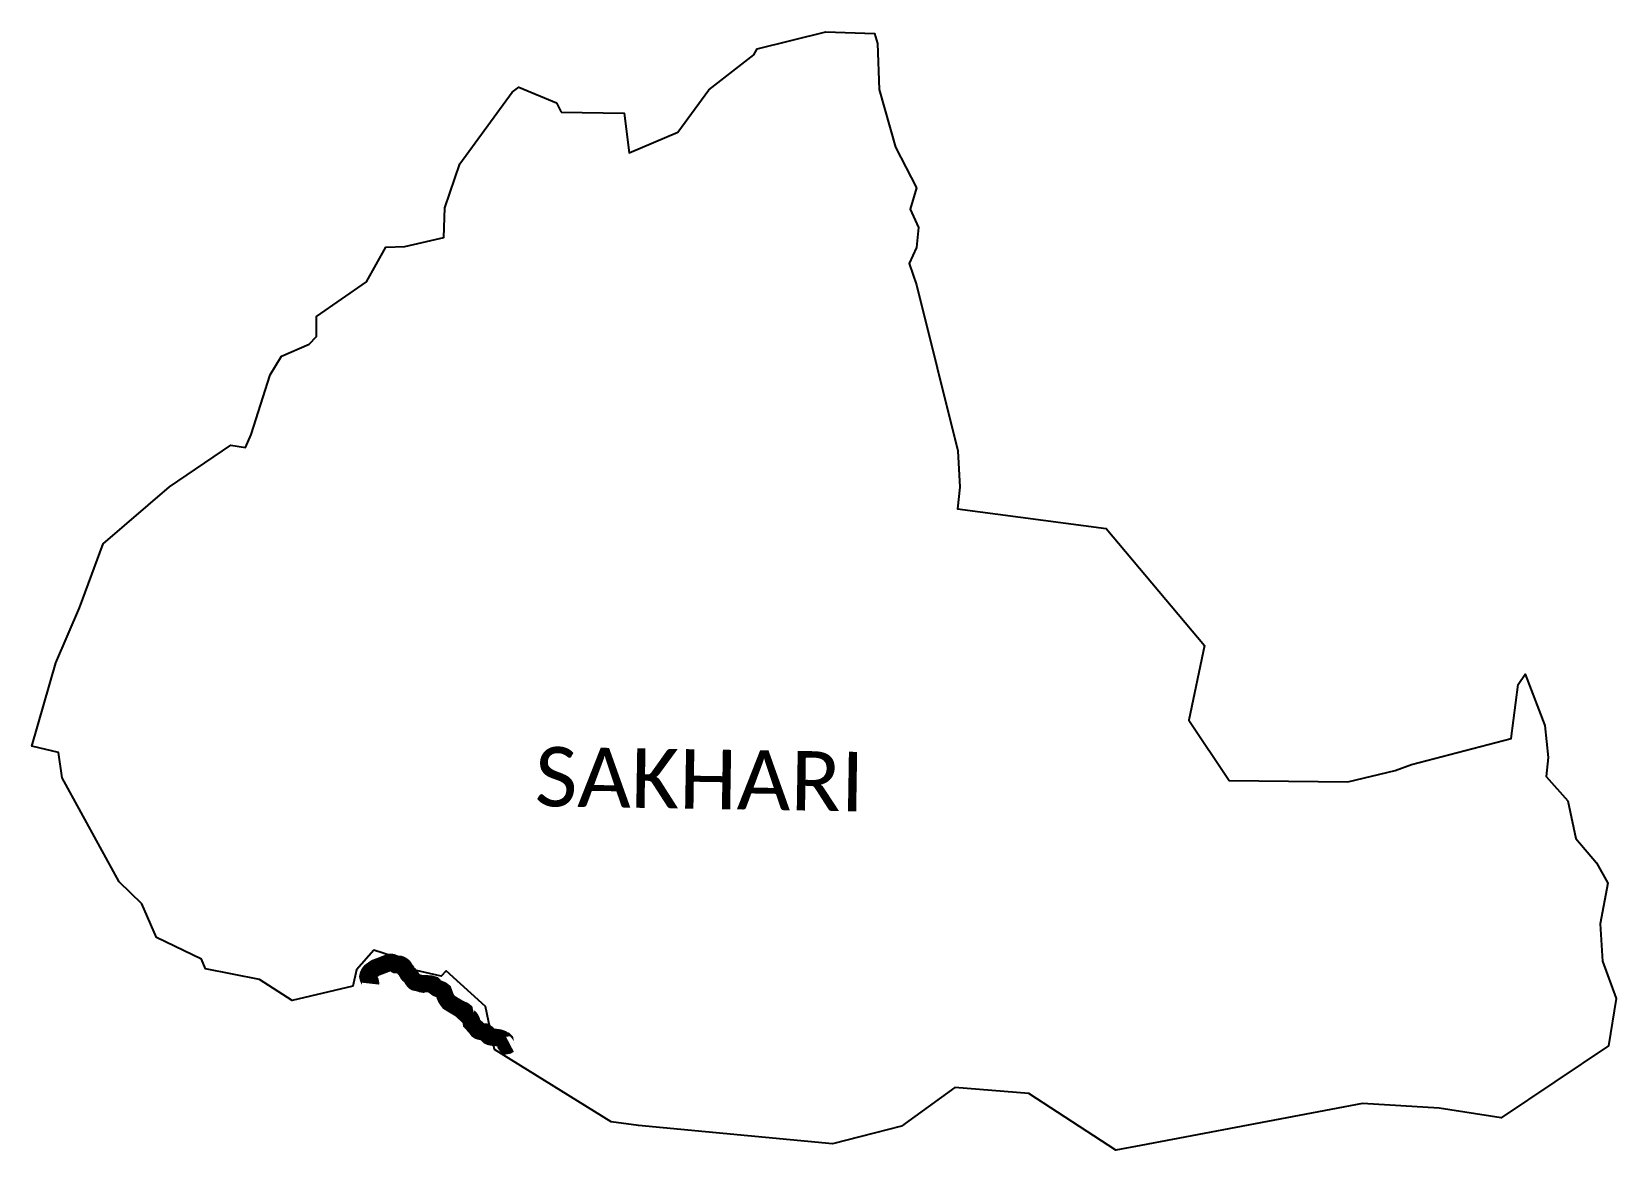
# Model space of a CAD drawing. Header units: metres. Extents: x 291882 to 296460, y 1983505 to 1986737.
import ezdxf

# ---------------------------------------------------------------- set-up
doc = ezdxf.new("R2010")
doc.units = ezdxf.units.M
for name, color, linetype in [('NATURALLY PROTECTED', 3, 'Continuous'), ('village', 3, 'Continuous'), ('VILLAGE NAME', 250, 'Continuous')]:
    doc.layers.add(name, color=color, linetype=linetype)
doc.styles.get("Standard").update_dxf_attribs({"font": 'calibri.ttf'})

msp = doc.modelspace()

# ---------------------------------------------------------------- linework, layer by layer
at = {"layer": 'NATURALLY PROTECTED', "color": 116, "true_color": 0x136734, "const_width": 50, "flags": 128}
msp.add_lwpolyline([(292860.9, 1983986.8), (292861, 1983987.7), (292860.1, 1983992.5), (292857.8, 1983996), (292855.5, 1983999.5), (292853.9, 1984003.5), (292853.1, 1984007.3), (292854.3, 1984012.5), (292856.6, 1984017.2), (292859.9, 1984021.7), (292866.6, 1984026.5), (292876, 1984032.9), (292886.5, 1984036.6), (292894, 1984039.5), (292901.7, 1984042.6), (292908, 1984045), (292913.2, 1984047.2), (292918.4, 1984048.4), (292923.4, 1984048), (292928, 1984046.2), (292931.3, 1984043), (292933.9, 1984041.6), (292937.4, 1984041.4), (292941.5, 1984042.3), (292945.1, 1984042.6), (292948.4, 1984041.4), (292952.9, 1984038.8), (292956.6, 1984035.4), (292958.3, 1984033.1), (292958.9, 1984031.1), (292959.4, 1984029.4), (292960.9, 1984027.7), (292962.8, 1984026), (292964.7, 1984023.7), (292966, 1984020.3), (292967.1, 1984018.2), (292968.7, 1984015.1), (292970.3, 1984013.2), (292972.2, 1984011.7), (292975.2, 1984010.5), (292977.2, 1984008.2), (292978.8, 1984005.6), (292980.7, 1984001.7), (292982.9, 1983998), (292984.9, 1983995.8), (292986.1, 1983993.8), (292987.7, 1983992.2), (292989.8, 1983991), (292993.1, 1983990.3), (292996.9, 1983989.6), (293002.1, 1983988.4), (293007.9, 1983986.3), (293012, 1983985.6), (293014.8, 1983986.6), (293024.3, 1983986.4), (293034.4, 1983985.8), (293042.4, 1983983.4), (293047.3, 1983977.8), (293052.5, 1983973.9), (293059.8, 1983971.1), (293066.7, 1983968.2), (293071.6, 1983964.3), (293074.3, 1983957.1), (293076.1, 1983950.8), (293078.9, 1983944.8), (293082.7, 1983938.9), (293086.9, 1983933.2), (293098.5, 1983925.9), (293117.6, 1983914.7), (293127.3, 1983910.3), (293129.9, 1983909.3), (293132.5, 1983907.2), (293133.1, 1983904.6), (293132.3, 1983902.2), (293139.5, 1983895.7), (293146.8, 1983888.7), (293150, 1983885.1), (293151.8, 1983881.2), (293151.7, 1983876.9), (293152, 1983874.3), (293156.3, 1983869.8), (293160.2, 1983864.7), (293166.3, 1983859.2), (293168, 1983855.8), (293170.4, 1983852.4), (293173.7, 1983850.3), (293178.5, 1983848.9), (293185.1, 1983847.8), (293190.9, 1983847.3), (293194.6, 1983845.2), (293197.7, 1983842.9), (293200.5, 1983839.7), (293201, 1983836.7), (293202.6, 1983835.2), (293206.1, 1983833.6), (293210.1, 1983832.7), (293215.1, 1983831.9), (293220.9, 1983831.5), (293227.4, 1983830.8), (293232.1, 1983830.2), (293237.3, 1983828.3), (293240.8, 1983827.1), (293243.2, 1983825.3), (293245.2, 1983823.3), (293248.4, 1983822.7), (293249.8, 1983821.4), (293250.3, 1983819.2), (293250.9, 1983816.7), (293251.1, 1983813.9), (293251.7, 1983810.3), (293253.8, 1983807.8), (293257.3, 1983808.4), (293261.2, 1983810.9), (293263.5, 1983812.1)], dxfattribs=at)
at = {"layer": 'village', "flags": 128}
msp.add_lwpolyline([(293398.4, 1986531), (293411.7, 1986504.4)], dxfattribs=at)
at = {"layer": 'village', "color": 3, "true_color": 0x00ff00}
for points in [[(293411.7, 1986504.4, 0), (293593.7, 1986501.5, 0), (293608.5, 1986387, 0), (293748.9, 1986446.4, 0), (293838.1, 1986569.1, 0), (293968.7, 1986669.8, 0), (293978.2, 1986686.9, 0), (294176.5, 1986736.7, 0), (294316.6, 1986731.6, 0), (294325.3, 1986702.2, 0), (294330.8, 1986569.8, 0), (294378.1, 1986403.5, 0), (294438, 1986285.3, 0), (294420.2, 1986224.1, 0), (294444, 1986170.8, 0), (294438.3, 1986113.7, 0), (294416.7, 1986067.2, 0), (294438.8, 1986005.7, 0), (294558, 1985525.5, 0), (294563.2, 1985420.8, 0), (294556.6, 1985358.4, 0), (294986.1, 1985301.4, 0), (295270, 1984963.9, 0), (295224.8, 1984747.6, 0), (295341.3, 1984573.9, 0), (295685, 1984569.8, 0), (295821.2, 1984602, 0), (295868.7, 1984620.2, 0), (296156.7, 1984695, 0), (296176.3, 1984850.7, 0), (296196.6, 1984880.8, 0), (296254, 1984732.6, 0), (296263.6, 1984640, 0), (296258, 1984584.7, 0), (296320, 1984514.8, 0), (296343.2, 1984406.3, 0), (296403.2, 1984335.7, 0), (296435.6, 1984276.6, 0), (296413.4, 1984159.5, 0), (296420.7, 1984051.9, 0)], [(296420.7, 1984051.9, 0), (296460.3, 1983943.9, 0), (296437.7, 1983806.8, 0), (296127.2, 1983599.4, 0), (295948.5, 1983626.9, 0), (295727.2, 1983640.5, 0), (295086.8, 1983519, 0), (295014.6, 1983505.3, 0), (294762.9, 1983669, 0), (294549.4, 1983686.6, 0), (294395.2, 1983574.7, 0), (294195.8, 1983524.4, 0), (293634.7, 1983576.8, 0), (293556, 1983587.6, 0), (293219.2, 1983796.1, 0), (293193.4, 1983920.3, 0), (293079.4, 1984023.9, 0), (293065.3, 1984007.9, 0), (292959.6, 1984032.7, 0), (292927.2, 1984065.5, 0), (292870.8, 1984083.7, 0), (292820.4, 1984026.5, 0), (292809.5, 1983979.5, 0), (292634.5, 1983938.1, 0), (292539.8, 1983998.7, 0), (292383.9, 1984029.4, 0), (292372.7, 1984057.6, 0), (292242.5, 1984120, 0), (292200, 1984217.1, 0), (292134.1, 1984281.3, 0), (291970.1, 1984581.4, 0), (291959.1, 1984654.7, 0), (291881.8, 1984673, 0), (291951.4, 1984913.2, 0), (292020.1, 1985072.3, 0), (292088.6, 1985257.6, 0), (292280.4, 1985421.6, 0), (292457.2, 1985542, 0), (292499.4, 1985535.5, 0), (292516.4, 1985573.5, 0), (292570.9, 1985745.4, 0), (292603.4, 1985799.1, 0), (292683.7, 1985834.4, 0), (292704.5, 1985856, 0), (292705.2, 1985914.3, 0), (292848.9, 1986013.7, 0), (292904.7, 1986114.7, 0), (292960.1, 1986116.4, 0), (293072.8, 1986142.2, 0), (293075.3, 1986227.8, 0), (293119.3, 1986354.8, 0), (293269.7, 1986562.1, 0), (293289.1, 1986576.8, 0), (293398.4, 1986531, 0)]]:
    msp.add_polyline3d(points, dxfattribs=at)

# ---------------------------------------------------------------- texts
at = {"layer": 'VILLAGE NAME', "insert": (293337.4, 1984671.3), "char_height": 171.752, "attachment_point": 1, "rotation": 359.0691}
msp.add_mtext_dynamic_manual_height_columns('{\\fCalibri|b0|i0|c0|p34;SAKHARI}', width=1273.44, gutter_width=858.8, heights=[0], dxfattribs=at)

doc.saveas('drawing.dxf')
